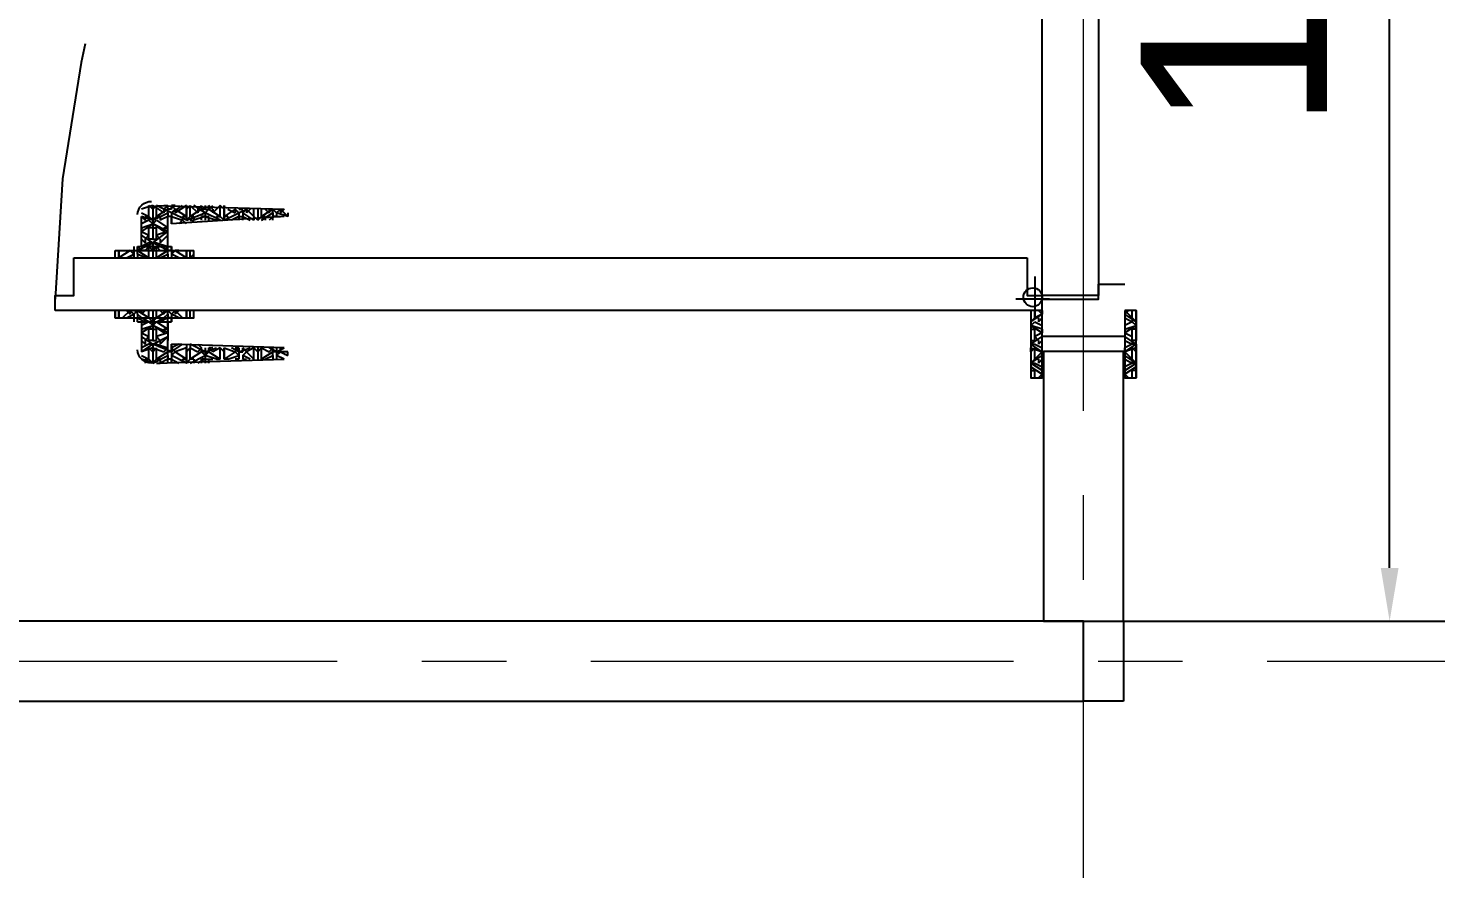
# Model space of a CAD drawing. Header units: centimetres. Extents: x -120 to 1933, y -1067 to 822.
# Drawn here: x 181.7 to 287.5, y 240.4 to 303.5 of the extents above; entities that cross this region are included whole.
import ezdxf

# ---------------------------------------------------------------- set-up
doc = ezdxf.new("R2010")
doc.units = ezdxf.units.CM
doc.linetypes.add('CENTER', pattern=[50.8, 31.75, -6.35, 6.35, -6.35])
doc.layers.add('AKS', color=4, linetype='CENTER', lineweight=13)
for name, color, linetype in [('IC_DUVAR_60', 30, 'Continuous'), ('KOSE_PROFIL_60', 8, 'Continuous'), ('OZEL_PANEL_OLCU_CM', 3, 'Continuous')]:
    doc.layers.add(name, color=color, linetype=linetype)
doc.styles.get("Standard").update_dxf_attribs({"font": 'Arial.ttf'})
doc.dimstyles.new('ISO-25', dxfattribs={"dimtxt": 2.5, "dimasz": 2.5, "dimexe": 1.25, "dimexo": 0.625, "dimtad": 1, "dimtxsty": 'Standard', "dimcen": 2.5, "dimadec": 0, "dimazin": 0, "dimtfac": 1, "dimtmove": 0, "dimatfit": 3, "dimfxl": 1, "dimarcsym": 0})

# ---------------------------------------------------------------- blocks, each defined once
blk = doc.blocks.new('BOM_I01_IC_DOLU_1255_H')
blk.add_lwpolyline([(0, 0), (125.5, 0), (125.5, 6), (0, 6)], close=True)
blk = doc.blocks.new('BOM_K01_IC_KAPI_ACIKLIK820')
at = {"color": 133, "linetype": 'Continuous', "lineweight": 25, "true_color": 0x6ec1dd}
for p, q in [((54328.39, 7919.03), (54328.39, 7993.18)), ((54324.44, 7991.77), (54324.44, 7920.16)), ((54324.44, 7988.67), (54323.88, 7988.67)), ((54323.88, 7988.67), (54323.88, 7982.75)), ((54324.44, 7988.67), (54323.88, 7988.67)), ((54323.88, 7988.39), (54324.44, 7988.39)), ((54324.44, 7988.39), (54323.88, 7988.39)), ((54323.88, 7987.54), (54324.44, 7988.39)), ((54324.44, 7988.67), (54324.44, 7988.67)), ((54324.44, 7988.67), (54324.44, 7988.67)), ((54324.44, 7988.39), (54324.44, 7988.39)), ((54328.95, 7988.67), (54328.39, 7988.67)), ((54328.39, 7988.39), (54328.95, 7988.39)), ((54328.95, 7988.39), (54328.39, 7988.39)), ((54328.39, 7987.54), (54328.95, 7988.11)), ((54323.6, 7987.26), (54323.88, 7987.26)), ((54323.88, 7986.7), (54323.6, 7986.98)), ((54323.88, 7986.98), (54323.6, 7986.98)), ((54323.6, 7986.98), (54323.6, 7986.98)), ((54323.6, 7986.98), (54323.6, 7984.44)), ((54323.88, 7987.82), (54323.88, 7987.54)), ((54324.16, 7987.26), (54323.88, 7987.54)), ((54323.88, 7987.54), (54323.88, 7987.54)), ((54323.88, 7987.26), (54323.88, 7987.26)), ((54323.88, 7987.26), (54324.44, 7987.26)), ((54323.88, 7987.26), (54323.88, 7986.98)), ((54323.88, 7987.26), (54323.88, 7987.26)), ((54323.88, 7987.26), (54323.88, 7986.98)), ((54323.88, 7987.26), (54323.88, 7987.26)), ((54324.16, 7986.98), (54323.88, 7986.98)), ((54323.88, 7986.98), (54324.44, 7986.13)), ((54323.88, 7986.98), (54323.88, 7986.98)), ((54324.44, 7987.82), (54324.16, 7987.26)), ((54324.16, 7987.26), (54324.44, 7987.26)), ((54324.44, 7986.41), (54324.16, 7986.98)), ((54324.16, 7986.98), (54324.44, 7986.98)), ((54324.44, 7987.26), (54324.44, 7987.54)), ((54324.44, 7987.26), (54324.44, 7987.26)), ((54324.44, 7987.26), (54324.44, 7987.26)), ((54324.44, 7986.98), (54324.44, 7986.98)), ((54324.44, 7986.98), (54324.44, 7986.98)), ((54324.44, 7986.98), (54324.44, 7986.98)), ((54328.39, 7987.82), (54328.67, 7987.54)), ((54328.67, 7987.26), (54328.39, 7987.54)), ((54328.67, 7987.26), (54328.39, 7987.54)), ((54328.39, 7987.54), (54328.67, 7987.54)), ((54328.39, 7987.26), (54328.39, 7987.26)), ((54328.39, 7987.26), (54328.39, 7987.26)), ((54328.39, 7987.26), (54328.39, 7986.98)), ((54328.67, 7986.98), (54328.39, 7986.98)), ((54328.39, 7986.98), (54328.95, 7986.13)), ((54328.67, 7987.26), (54328.95, 7987.26)), ((54328.67, 7987.26), (54328.95, 7987.26)), ((54328.95, 7986.7), (54328.67, 7986.98)), ((54328.67, 7986.98), (54328.95, 7986.98)), ((54328.95, 7987.26), (54329.24, 7987.26)), ((54328.95, 7987.26), (54328.95, 7987.26)), ((54328.95, 7987.26), (54328.95, 7986.98)), ((54328.95, 7987.26), (54328.95, 7987.26)), ((54328.95, 7986.98), (54328.95, 7986.98)), ((54329.24, 7986.98), (54328.95, 7986.98)), ((54328.95, 7986.98), (54329.24, 7986.41)), ((54328.95, 7986.98), (54328.95, 7986.98)), ((54329.24, 7986.98), (54329.24, 7984.44)), ((54320.5, 7985.85), (54320.78, 7986.7)), ((54320.78, 7985.85), (54320.5, 7986.13)), ((54321.34, 7986.13), (54320.5, 7986.13)), ((54320.5, 7985.85), (54320.5, 7985.85)), ((54320.5, 7985.85), (54320.5, 7985.85)), ((54320.78, 7985.85), (54320.5, 7985.57)), ((54320.5, 7985.85), (54321.06, 7985)), ((54321.06, 7986.7), (54321.34, 7986.13)), ((54321.62, 7985.85), (54321.06, 7984.72)), ((54321.62, 7985.85), (54321.34, 7986.7)), ((54321.34, 7986.7), (54321.62, 7986.41)), ((54323.6, 7986.7), (54321.34, 7986.7)), ((54321.34, 7986.41), (54321.34, 7986.13)), ((54321.34, 7986.41), (54321.62, 7986.41)), ((54321.62, 7985.85), (54321.34, 7986.13)), ((54321.62, 7985.85), (54321.34, 7985.57)), ((54321.62, 7986.13), (54321.9, 7986.7)), ((54321.9, 7985.85), (54321.62, 7986.13)), ((54321.9, 7985.85), (54321.62, 7985.57)), ((54322.19, 7986.7), (54321.9, 7985.85)), ((54321.9, 7985.85), (54322.47, 7986.7)), ((54322.47, 7984.72), (54321.9, 7985.85)), ((54321.9, 7985.85), (54321.9, 7985.85)), ((54321.9, 7985.85), (54321.9, 7985.85)), ((54321.9, 7985.85), (54322.47, 7985)), ((54322.19, 7986.7), (54322.19, 7986.7)), ((54322.19, 7986.7), (54322.47, 7986.7)), ((54322.19, 7985.85), (54322.19, 7986.13)), ((54323.03, 7986.13), (54322.19, 7986.13)), ((54322.19, 7985.85), (54322.19, 7985.57)), ((54322.47, 7986.7), (54322.75, 7986.13)), ((54323.03, 7986.41), (54322.75, 7986.13)), ((54323.03, 7986.7), (54323.31, 7986.41)), ((54323.03, 7986.41), (54323.31, 7986.41)), ((54323.03, 7985.85), (54323.03, 7986.13)), ((54323.03, 7985.85), (54323.03, 7985.57)), ((54323.31, 7986.13), (54323.6, 7986.7)), ((54323.31, 7985.85), (54323.31, 7986.13)), ((54323.31, 7985.85), (54323.6, 7985.85)), ((54323.31, 7985.85), (54323.6, 7985.85)), ((54323.31, 7985.85), (54323.31, 7985.57)), ((54323.31, 7985.85), (54323.6, 7985.85)), ((54323.88, 7985.85), (54323.6, 7986.13)), ((54323.88, 7986.13), (54323.6, 7986.13)), ((54323.6, 7985.85), (54323.88, 7985.85)), ((54323.88, 7985.85), (54323.6, 7985.57)), ((54323.6, 7985.85), (54323.6, 7985.57)), ((54323.88, 7986.7), (54323.88, 7986.7)), ((54323.88, 7986.41), (54323.88, 7986.7)), ((54324.44, 7986.13), (54323.88, 7986.13)), ((54323.88, 7985.85), (54324.44, 7985.85)), ((54324.44, 7986.13), (54324.44, 7986.13)), ((54328.39, 7986.7), (54328.67, 7986.7)), ((54328.39, 7986.41), (54328.67, 7986.7)), ((54328.95, 7986.13), (54328.39, 7986.13)), ((54328.39, 7985.85), (54328.95, 7985.85)), ((54328.95, 7986.41), (54328.95, 7986.13)), ((54328.95, 7986.41), (54329.24, 7986.41)), ((54329.24, 7985.85), (54328.95, 7986.13)), ((54328.95, 7986.13), (54328.95, 7986.13)), ((54328.95, 7986.13), (54328.95, 7986.13)), ((54328.95, 7985.85), (54329.24, 7985.85)), ((54329.24, 7985.85), (54328.95, 7985.57)), ((54329.24, 7986.13), (54329.52, 7986.7)), ((54329.24, 7986.7), (54331.49, 7986.7)), ((54329.24, 7986.41), (54329.24, 7986.41)), ((54329.52, 7985.85), (54329.24, 7986.13)), ((54329.24, 7985.85), (54330.65, 7985.85)), ((54329.24, 7985.85), (54329.24, 7985.57)), ((54329.24, 7985.85), (54329.24, 7985.85)), ((54329.52, 7985.85), (54329.24, 7985.57)), ((54329.8, 7986.7), (54329.52, 7985.85)), ((54329.52, 7985.85), (54330.08, 7986.7)), ((54330.08, 7984.72), (54329.52, 7985.85)), ((54329.52, 7985.85), (54329.52, 7985.85)), ((54329.52, 7985.85), (54329.52, 7985.85)), ((54329.52, 7985.85), (54330.08, 7985)), ((54329.8, 7986.7), (54329.8, 7986.7)), ((54329.8, 7986.7), (54330.08, 7986.7)), ((54329.8, 7985.85), (54329.8, 7986.13)), ((54330.65, 7986.13), (54329.8, 7986.13)), ((54329.8, 7985.85), (54329.8, 7985.57)), ((54330.08, 7986.7), (54330.36, 7986.13)), ((54330.65, 7986.41), (54330.36, 7986.13)), ((54330.65, 7986.7), (54330.93, 7986.41)), ((54330.65, 7986.41), (54330.93, 7986.41)), ((54330.65, 7985.85), (54330.65, 7986.13)), ((54330.65, 7985.85), (54330.65, 7985.57)), ((54330.93, 7986.13), (54331.21, 7986.7)), ((54330.93, 7985.85), (54330.93, 7986.13)), ((54330.93, 7985.85), (54332.34, 7985.85)), ((54330.93, 7985.85), (54331.21, 7985.85)), ((54330.93, 7985.85), (54330.93, 7985.57)), ((54330.93, 7985.85), (54331.21, 7985.85)), ((54331.21, 7985.85), (54331.49, 7986.7)), ((54331.49, 7985.85), (54331.21, 7986.13)), ((54332.05, 7986.13), (54331.21, 7986.13)), ((54331.49, 7985.85), (54331.21, 7985.57)), ((54331.21, 7985.85), (54331.49, 7985)), ((54331.49, 7986.7), (54331.49, 7986.7)), ((54331.49, 7986.7), (54331.49, 7986.7)), ((54331.77, 7986.7), (54332.05, 7986.13)), ((54332.34, 7985.85), (54331.77, 7984.72)), ((54332.34, 7985.85), (54332.05, 7986.7)), ((54332.05, 7986.41), (54332.05, 7986.13)), ((54332.05, 7986.41), (54332.34, 7986.41)), ((54332.34, 7985.85), (54332.05, 7986.13)), ((54332.34, 7985.85), (54332.05, 7985.57)), ((54321.34, 7985.57), (54320.5, 7985.57)), ((54320.5, 7985.57), (54320.78, 7975.98)), ((54320.78, 7985), (54320.5, 7984.72)), ((54320.5, 7985), (54320.5, 7984.72)), ((54320.78, 7984.72), (54320.5, 7984.72)), ((54320.78, 7984.72), (54321.34, 7985.57)), ((54320.78, 7985), (54321.06, 7985)), ((54320.78, 7984.44), (54320.78, 7984.72)), ((54321.06, 7984.72), (54320.78, 7984.72)), ((54321.06, 7984.72), (54321.34, 7984.72)), ((54321.34, 7985.29), (54321.34, 7985.57)), ((54321.34, 7985.29), (54321.62, 7985.29)), ((54321.34, 7984.72), (54321.62, 7985.29)), ((54321.34, 7984.44), (54321.34, 7984.72)), ((54322.19, 7984.72), (54321.34, 7984.72)), ((54321.62, 7985.57), (54322.19, 7984.72)), ((54323.6, 7984.72), (54321.9, 7984.72)), ((54323.03, 7985.57), (54322.19, 7985.57)), ((54322.19, 7985), (54322.19, 7984.72)), ((54322.19, 7985), (54322.47, 7985)), ((54322.19, 7984.72), (54322.19, 7984.72)), ((54322.47, 7984.72), (54322.75, 7985.57)), ((54322.47, 7984.72), (54322.47, 7984.72)), ((54323.03, 7985.29), (54322.75, 7985.57)), ((54322.75, 7984.72), (54323.31, 7985.29)), ((54322.75, 7984.72), (54322.75, 7984.72)), ((54323.6, 7984.72), (54322.75, 7984.72)), ((54323.03, 7985.29), (54323.31, 7985.29)), ((54323.31, 7985.57), (54323.6, 7984.72)), ((54323.88, 7985.57), (54323.6, 7985.57)), ((54323.6, 7985.57), (54323.88, 7985.29)), ((54323.88, 7985), (54323.6, 7984.72)), ((54323.88, 7984.72), (54323.6, 7984.72)), ((54323.6, 7984.72), (54323.6, 7984.72)), ((54324.44, 7985.57), (54323.88, 7985.57)), ((54323.88, 7984.72), (54324.44, 7985.57)), ((54323.88, 7985.29), (54323.88, 7985)), ((54323.88, 7985), (54323.88, 7985)), ((54323.88, 7984.44), (54323.88, 7984.72)), ((54323.88, 7984.44), (54323.88, 7984.72)), ((54324.16, 7984.72), (54323.88, 7984.72)), ((54324.44, 7985.29), (54324.16, 7984.72)), ((54324.16, 7984.72), (54324.44, 7984.72)), ((54324.44, 7985.57), (54324.44, 7985.57)), ((54324.44, 7984.72), (54324.44, 7984.72)), ((54324.44, 7984.72), (54324.44, 7984.72)), ((54324.44, 7984.72), (54324.44, 7984.72)), ((54328.95, 7985.57), (54328.39, 7985.57)), ((54328.39, 7984.72), (54328.95, 7985.57)), ((54328.39, 7985.29), (54328.67, 7985)), ((54328.39, 7985), (54328.67, 7985)), ((54328.39, 7984.44), (54328.39, 7984.72)), ((54328.67, 7984.72), (54328.39, 7984.72)), ((54328.95, 7985), (54328.67, 7984.72)), ((54328.67, 7984.72), (54328.95, 7984.72)), ((54329.24, 7985.57), (54328.95, 7985)), ((54328.95, 7985.29), (54328.95, 7985.57)), ((54328.95, 7985.57), (54328.95, 7985.57)), ((54328.95, 7985.57), (54328.95, 7985.57)), ((54328.95, 7985.29), (54329.24, 7985.29)), ((54328.95, 7984.72), (54329.24, 7985.29)), ((54328.95, 7984.72), (54328.95, 7984.72)), ((54328.95, 7984.44), (54328.95, 7984.72)), ((54329.24, 7984.72), (54328.95, 7984.72)), ((54329.24, 7985.57), (54329.8, 7984.72)), ((54329.24, 7985.29), (54329.24, 7985.29)), ((54329.24, 7985.29), (54329.24, 7985.29)), ((54329.8, 7984.72), (54329.24, 7984.72)), ((54329.24, 7984.72), (54330.65, 7984.72)), ((54330.65, 7985.57), (54329.8, 7985.57)), ((54329.8, 7985), (54329.8, 7984.72)), ((54329.8, 7985), (54330.08, 7985)), ((54329.8, 7984.72), (54329.8, 7984.72)), ((54330.08, 7984.72), (54330.36, 7985.57)), ((54330.08, 7984.72), (54330.08, 7984.72)), ((54330.65, 7985.29), (54330.36, 7985.57)), ((54330.36, 7984.72), (54330.93, 7985.29)), ((54330.36, 7984.72), (54330.36, 7984.72)), ((54331.49, 7984.72), (54330.36, 7984.72)), ((54330.65, 7985.29), (54330.93, 7985.29)), ((54330.93, 7985.57), (54331.21, 7984.72)), ((54332.05, 7985.57), (54331.21, 7985.57)), ((54331.49, 7985), (54331.21, 7984.72)), ((54331.49, 7984.72), (54332.05, 7985.57)), ((54331.49, 7985), (54331.49, 7985)), ((54331.49, 7984.44), (54331.49, 7984.72)), ((54331.77, 7984.72), (54331.49, 7984.72)), ((54331.77, 7984.72), (54332.05, 7984.72)), ((54332.05, 7985.29), (54332.05, 7985.57)), ((54332.34, 7985.57), (54332.05, 7975.98)), ((54332.05, 7985.29), (54332.34, 7985.29)), ((54332.05, 7984.72), (54332.34, 7985.29)), ((54332.05, 7984.44), (54332.05, 7984.72)), ((54332.34, 7984.72), (54332.05, 7984.72)), ((54332.34, 7985.57), (54332.34, 7985.57)), ((54332.34, 7985.57), (54332.34, 7985.29)), ((54320.5, 7984.44), (54320.78, 7984.44)), ((54321.06, 7984.44), (54320.5, 7983.6)), ((54320.78, 7984.16), (54320.5, 7984.44)), ((54320.78, 7984.44), (54320.5, 7984.44)), ((54320.5, 7984.16), (54320.5, 7984.44)), ((54320.5, 7983.31), (54321.06, 7984.16)), ((54320.78, 7984.44), (54320.78, 7984.44)), ((54321.06, 7984.44), (54320.78, 7984.16)), ((54320.78, 7984.16), (54321.06, 7984.16)), ((54320.78, 7984.16), (54321.34, 7983.31)), ((54321.06, 7984.44), (54321.9, 7984.44)), ((54321.06, 7984.44), (54321.34, 7984.44)), ((54321.34, 7984.44), (54321.34, 7984.44)), ((54321.9, 7984.44), (54321.34, 7984.44)), ((54321.34, 7984.44), (54321.62, 7983.6)), ((54321.34, 7975.98), (54321.9, 7984.44)), ((54321.62, 7983.6), (54321.9, 7983.88)), ((54321.9, 7984.44), (54321.9, 7984.44)), ((54323.6, 7984.44), (54323.88, 7984.44)), ((54323.88, 7984.44), (54323.6, 7984.44)), ((54323.88, 7984.44), (54324.44, 7984.44)), ((54323.88, 7984.44), (54323.88, 7984.44)), ((54323.88, 7984.44), (54323.88, 7984.16)), ((54323.88, 7984.44), (54323.88, 7984.44)), ((54324.16, 7984.44), (54323.88, 7984.16)), ((54323.88, 7984.44), (54323.88, 7984.44)), ((54323.88, 7984.16), (54323.88, 7984.16)), ((54323.88, 7983.88), (54323.88, 7984.16)), ((54323.88, 7984.16), (54324.44, 7983.31)), ((54323.88, 7984.16), (54323.88, 7984.16)), ((54324.44, 7983.88), (54324.16, 7984.44)), ((54324.16, 7984.44), (54324.44, 7984.44)), ((54324.44, 7984.44), (54324.44, 7984.44)), ((54324.44, 7984.44), (54324.44, 7984.44)), ((54324.44, 7984.44), (54324.44, 7984.44)), ((54328.39, 7984.44), (54328.39, 7984.44)), ((54328.67, 7984.44), (54328.39, 7984.16)), ((54328.39, 7984.44), (54328.39, 7984.44)), ((54328.67, 7984.44), (54328.39, 7984.16)), ((54328.39, 7984.16), (54328.67, 7984.16)), ((54328.39, 7983.88), (54328.67, 7984.16)), ((54328.39, 7984.16), (54328.95, 7983.6)), ((54328.67, 7984.44), (54328.95, 7984.44)), ((54328.67, 7984.44), (54328.95, 7984.44)), ((54328.95, 7984.44), (54329.24, 7984.44)), ((54328.95, 7984.44), (54328.95, 7984.44)), ((54328.95, 7984.44), (54328.95, 7984.44)), ((54329.24, 7984.44), (54328.95, 7984.44)), ((54328.95, 7984.44), (54328.95, 7984.16)), ((54328.95, 7984.44), (54328.95, 7984.44)), ((54328.95, 7984.16), (54328.95, 7984.16)), ((54330.65, 7984.44), (54330.65, 7984.44)), ((54331.49, 7984.44), (54330.93, 7983.6)), ((54331.49, 7984.44), (54330.93, 7984.44)), ((54330.93, 7983.88), (54331.21, 7984.44)), ((54331.21, 7975.98), (54330.93, 7984.44)), ((54331.49, 7984.16), (54331.21, 7984.44)), ((54331.21, 7983.31), (54331.49, 7984.16)), ((54331.49, 7984.44), (54331.49, 7984.44)), ((54331.77, 7984.44), (54331.49, 7984.16)), ((54331.49, 7984.16), (54331.49, 7984.16)), ((54331.49, 7984.16), (54332.05, 7983.31)), ((54332.34, 7983.31), (54331.77, 7984.44)), ((54331.77, 7984.44), (54332.05, 7984.44)), ((54332.05, 7984.44), (54332.05, 7984.44)), ((54332.34, 7984.44), (54332.05, 7984.44)), ((54332.05, 7984.44), (54332.34, 7983.88)), ((54320.5, 7983.31), (54321.62, 7983.31)), ((54320.5, 7983.31), (54320.5, 7983.31)), ((54320.78, 7983.31), (54320.5, 7983.31)), ((54320.78, 7983.31), (54320.5, 7983.03)), ((54321.34, 7983.31), (54320.5, 7983.31)), ((54320.5, 7983.03), (54320.5, 7983.03)), ((54321.34, 7983.03), (54320.5, 7983.03)), ((54320.5, 7983.03), (54321.06, 7982.47)), ((54320.78, 7982.19), (54321.34, 7983.03)), ((54321.34, 7983.6), (54321.34, 7983.31)), ((54321.34, 7983.6), (54321.62, 7983.6)), ((54321.62, 7983.31), (54321.34, 7983.31)), ((54321.62, 7983.31), (54321.34, 7983.03)), ((54321.34, 7982.75), (54321.34, 7983.03)), ((54321.34, 7982.75), (54321.62, 7982.75)), ((54321.34, 7981.9), (54321.62, 7982.75)), ((54321.9, 7983.31), (54321.62, 7983.6)), ((54321.62, 7983.03), (54321.62, 7982.75)), ((54321.62, 7982.75), (54321.62, 7982.75)), ((54323.88, 7983.31), (54324.44, 7983.31)), ((54324.44, 7983.31), (54323.88, 7983.31)), ((54324.44, 7983.03), (54323.88, 7983.03)), ((54324.44, 7982.75), (54323.88, 7982.75)), ((54324.16, 7982.75), (54324.44, 7983.03)), ((54324.44, 7983.31), (54324.44, 7983.31)), ((54324.44, 7983.03), (54324.44, 7983.03)), ((54328.39, 7983.31), (54328.95, 7983.31)), ((54328.95, 7983.31), (54328.39, 7983.31)), ((54328.95, 7983.03), (54328.39, 7983.03)), ((54328.95, 7982.75), (54328.95, 7982.75)), ((54330.93, 7983.31), (54332.34, 7983.31)), ((54330.93, 7983.31), (54331.21, 7983.31)), ((54331.49, 7981.9), (54330.93, 7983.03)), ((54330.93, 7983.03), (54331.21, 7983.03)), ((54331.49, 7983.31), (54331.21, 7983.31)), ((54331.49, 7983.31), (54331.21, 7983.03)), ((54332.05, 7983.31), (54331.21, 7983.31)), ((54332.05, 7983.03), (54331.21, 7983.03)), ((54331.21, 7983.03), (54331.49, 7982.47)), ((54331.49, 7982.19), (54332.05, 7983.03)), ((54332.34, 7983.03), (54331.77, 7981.9)), ((54332.05, 7983.6), (54332.05, 7983.31)), ((54332.05, 7983.6), (54332.34, 7983.6)), ((54332.34, 7983.31), (54332.05, 7983.31)), ((54332.34, 7983.31), (54332.05, 7983.03)), ((54332.05, 7982.75), (54332.05, 7983.03)), ((54332.05, 7982.75), (54332.34, 7982.75)), ((54320.78, 7982.47), (54320.5, 7982.19)), ((54320.78, 7982.19), (54320.5, 7982.19)), ((54320.5, 7982.19), (54320.5, 7982.19)), ((54320.5, 7981.9), (54320.78, 7981.9)), ((54320.78, 7981.34), (54320.5, 7981.62)), ((54320.78, 7981.62), (54320.5, 7981.62)), ((54320.5, 7981.62), (54320.5, 7981.62)), ((54320.78, 7982.47), (54321.06, 7982.47)), ((54320.78, 7981.9), (54320.78, 7982.19)), ((54321.06, 7981.9), (54320.78, 7982.19)), ((54320.78, 7981.9), (54320.78, 7981.62)), ((54321.06, 7981.9), (54320.78, 7981.62)), ((54320.78, 7981.62), (54321.34, 7980.78)), ((54321.06, 7981.9), (54321.62, 7981.9)), ((54321.06, 7981.9), (54321.34, 7981.9)), ((54321.06, 7981.9), (54321.34, 7981.9)), ((54321.34, 7981.9), (54321.34, 7982.19)), ((54321.62, 7982.19), (54321.34, 7982.19)), ((54321.34, 7981.9), (54321.34, 7981.62)), ((54321.34, 7981.9), (54321.62, 7981.06)), ((54321.62, 7981.62), (54321.34, 7981.62)), ((54330.93, 7982.47), (54331.21, 7982.19)), ((54331.49, 7982.47), (54331.21, 7982.19)), ((54331.49, 7982.19), (54331.21, 7982.19)), ((54331.49, 7981.9), (54331.21, 7981.06)), ((54331.49, 7981.34), (54331.21, 7981.62)), ((54331.49, 7981.62), (54331.21, 7981.62)), ((54331.21, 7981.34), (54331.21, 7981.62)), ((54331.49, 7982.47), (54331.49, 7982.47)), ((54331.49, 7981.9), (54331.49, 7982.19)), ((54331.77, 7981.9), (54331.49, 7982.19)), ((54331.49, 7981.9), (54331.49, 7981.62)), ((54331.77, 7981.9), (54331.49, 7981.62)), ((54331.49, 7981.62), (54332.05, 7980.78)), ((54332.05, 7981.06), (54331.77, 7981.9)), ((54331.77, 7981.9), (54332.05, 7981.9)), ((54331.77, 7981.9), (54332.05, 7981.9)), ((54332.05, 7981.9), (54332.34, 7982.47)), ((54332.05, 7981.9), (54332.05, 7982.19)), ((54332.34, 7982.19), (54332.05, 7982.19)), ((54332.05, 7981.9), (54332.05, 7981.62)), ((54332.05, 7981.9), (54332.05, 7981.34)), ((54332.34, 7981.62), (54332.05, 7981.62)), ((54320.5, 7980.78), (54321.06, 7981.34)), ((54320.78, 7980.49), (54320.5, 7980.78)), ((54321.34, 7980.78), (54320.5, 7980.78)), ((54320.5, 7980.49), (54321.62, 7980.49)), ((54320.78, 7980.49), (54320.5, 7980.49)), ((54321.34, 7980.49), (54320.5, 7980.49)), ((54320.78, 7981.34), (54321.06, 7981.34)), ((54320.78, 7979.65), (54321.34, 7980.49)), ((54321.34, 7981.06), (54321.34, 7980.78)), ((54321.34, 7981.06), (54321.62, 7981.06)), ((54321.62, 7980.49), (54321.34, 7980.78)), ((54321.62, 7980.49), (54321.34, 7980.49)), ((54321.34, 7980.21), (54321.34, 7980.49)), ((54321.62, 7980.78), (54321.62, 7981.06)), ((54321.62, 7980.78), (54321.62, 7980.78)), ((54331.21, 7980.78), (54331.49, 7981.34)), ((54331.21, 7980.78), (54331.21, 7980.78)), ((54331.49, 7980.49), (54331.21, 7980.78)), ((54332.05, 7980.78), (54331.21, 7980.78)), ((54331.21, 7980.49), (54332.05, 7980.49)), ((54331.21, 7980.49), (54331.21, 7980.49)), ((54331.49, 7980.49), (54331.21, 7980.49)), ((54332.05, 7980.49), (54331.21, 7980.49)), ((54331.21, 7980.49), (54331.49, 7979.65)), ((54331.49, 7981.34), (54331.49, 7981.34)), ((54331.49, 7979.65), (54332.05, 7980.49)), ((54332.05, 7981.06), (54332.05, 7980.78)), ((54332.05, 7981.06), (54332.05, 7981.06)), ((54332.05, 7980.78), (54332.05, 7980.78)), ((54332.05, 7980.49), (54332.05, 7980.49)), ((54332.05, 7980.21), (54332.05, 7980.49)), ((54320.78, 7980.21), (54321.06, 7979.65)), ((54321.06, 7979.37), (54320.78, 7979.65)), ((54321.06, 7979.37), (54320.78, 7979.65)), ((54320.78, 7979.65), (54320.78, 7979.65)), ((54320.78, 7979.65), (54321.06, 7979.65)), ((54321.34, 7980.21), (54321.62, 7980.21)), ((54321.34, 7979.37), (54321.62, 7979.93)), ((54331.49, 7979.37), (54331.21, 7979.93)), ((54331.49, 7979.65), (54331.21, 7979.37)), ((54331.21, 7979.65), (54331.21, 7979.37)), ((54331.77, 7979.37), (54331.49, 7979.65)), ((54331.49, 7979.65), (54331.49, 7979.65)), ((54332.05, 7980.21), (54331.77, 7979.37)), ((54332.05, 7980.21), (54332.05, 7980.21)), ((54332.05, 7979.37), (54332.05, 7979.65)), ((54320.78, 7979.37), (54320.78, 7979.37)), ((54320.78, 7979.37), (54320.78, 7979.37)), ((54320.78, 7979.37), (54320.78, 7979.08)), ((54320.78, 7979.37), (54320.78, 7979.37)), ((54321.06, 7979.08), (54320.78, 7978.8)), ((54320.78, 7979.08), (54320.78, 7979.08)), ((54320.78, 7978.8), (54321.06, 7978.8)), ((54320.78, 7978.52), (54321.06, 7978.8)), ((54320.78, 7978.8), (54321.34, 7978.24)), ((54321.06, 7979.37), (54321.62, 7979.37)), ((54321.06, 7979.37), (54321.34, 7979.37)), ((54321.62, 7978.24), (54321.06, 7979.08)), ((54321.06, 7979.08), (54321.34, 7979.08)), ((54321.34, 7979.37), (54321.34, 7979.37)), ((54321.34, 7979.37), (54321.34, 7979.08)), ((54321.62, 7979.37), (54321.34, 7979.37)), ((54321.62, 7979.08), (54321.34, 7979.08)), ((54321.34, 7979.08), (54321.62, 7978.52)), ((54331.49, 7979.37), (54331.21, 7978.52)), ((54331.49, 7979.37), (54331.21, 7979.37)), ((54331.49, 7978.8), (54331.21, 7979.08)), ((54331.49, 7979.08), (54331.21, 7979.08)), ((54331.21, 7979.08), (54331.21, 7979.08)), ((54331.21, 7978.24), (54331.49, 7978.8)), ((54331.49, 7979.37), (54331.49, 7979.37)), ((54331.49, 7979.37), (54331.49, 7979.08)), ((54331.77, 7979.08), (54331.49, 7978.8)), ((54331.49, 7978.8), (54331.49, 7978.8)), ((54331.49, 7978.8), (54332.05, 7978.24)), ((54331.77, 7979.37), (54332.05, 7979.37)), ((54332.05, 7978.52), (54331.77, 7979.08)), ((54331.77, 7979.08), (54332.05, 7979.08)), ((54332.05, 7979.37), (54332.05, 7979.37)), ((54332.05, 7979.37), (54332.05, 7979.37)), ((54332.05, 7979.08), (54332.05, 7979.08)), ((54332.05, 7979.08), (54332.05, 7979.08)), ((54332.05, 7979.08), (54332.05, 7978.8)), ((54321.34, 7978.24), (54320.78, 7978.24)), ((54320.78, 7977.96), (54321.62, 7977.96)), ((54321.34, 7977.67), (54320.78, 7977.67)), ((54320.78, 7976.83), (54321.34, 7977.67)), ((54320.78, 7977.39), (54321.06, 7977.11)), ((54321.62, 7977.67), (54321.06, 7976.83)), ((54321.62, 7977.96), (54321.34, 7978.24)), ((54321.34, 7978.24), (54321.34, 7978.24)), ((54321.34, 7978.24), (54321.62, 7978.24)), ((54321.62, 7977.96), (54321.34, 7977.67)), ((54321.34, 7977.39), (54321.34, 7977.67)), ((54321.34, 7977.39), (54321.62, 7977.39)), ((54331.49, 7977.96), (54331.21, 7978.24)), ((54332.05, 7978.24), (54331.21, 7978.24)), ((54331.21, 7977.96), (54332.05, 7977.96)), ((54331.49, 7977.96), (54331.21, 7977.67)), ((54332.05, 7977.67), (54331.21, 7977.67)), ((54331.21, 7977.67), (54331.49, 7977.11)), ((54331.49, 7976.83), (54332.05, 7977.67)), ((54332.05, 7977.39), (54331.77, 7976.83)), ((54332.05, 7978.24), (54332.05, 7978.24)), ((54332.05, 7977.67), (54332.05, 7977.67)), ((54320.78, 7977.11), (54321.06, 7977.11)), ((54321.06, 7976.83), (54320.78, 7976.83)), ((54320.78, 7976.55), (54320.78, 7976.55)), ((54321.06, 7976.55), (54320.78, 7976.26)), ((54320.78, 7976.55), (54320.78, 7976.55)), ((54320.78, 7976.55), (54320.78, 7976.55)), ((54321.06, 7976.55), (54320.78, 7976.26)), ((54320.78, 7976.26), (54321.06, 7976.26)), ((54320.78, 7975.98), (54321.06, 7976.26)), ((54320.78, 7976.26), (54321.34, 7975.7)), ((54321.06, 7976.83), (54321.34, 7976.83)), ((54321.06, 7976.55), (54321.34, 7976.55)), ((54321.06, 7976.55), (54321.34, 7976.55)), ((54321.34, 7976.83), (54321.62, 7977.11)), ((54321.34, 7976.55), (54321.34, 7976.83)), ((54321.62, 7976.83), (54321.34, 7976.83)), ((54321.34, 7976.55), (54321.34, 7976.26)), ((54321.34, 7976.55), (54321.34, 7976.26)), ((54321.34, 7976.26), (54321.34, 7976.26)), ((54331.49, 7976.55), (54331.21, 7977.11)), ((54331.49, 7977.11), (54331.21, 7976.83)), ((54331.49, 7976.83), (54331.21, 7976.83)), ((54331.49, 7976.55), (54331.21, 7975.98)), ((54331.49, 7976.26), (54331.21, 7976.26)), ((54331.49, 7976.26), (54331.21, 7976.26)), ((54331.49, 7977.11), (54331.49, 7977.11)), ((54331.49, 7976.55), (54331.49, 7976.83)), ((54331.77, 7976.83), (54331.49, 7976.83)), ((54331.49, 7976.55), (54331.49, 7976.26)), ((54331.77, 7976.55), (54331.49, 7976.26)), ((54331.49, 7976.26), (54331.49, 7976.26)), ((54331.49, 7975.7), (54331.49, 7976.26)), ((54331.49, 7976.26), (54331.77, 7975.7)), ((54331.77, 7976.83), (54332.05, 7976.83)), ((54332.05, 7975.98), (54331.77, 7976.55)), ((54331.77, 7976.55), (54332.05, 7976.55)), ((54332.05, 7976.83), (54332.05, 7976.83)), ((54332.05, 7976.55), (54332.05, 7976.55)), ((54321.06, 7975.98), (54321.06, 7975.98)), ((54321.06, 7975.7), (54321.34, 7975.7)), ((54321.34, 7975.98), (54321.34, 7975.98)), ((54331.49, 7975.98), (54331.49, 7975.98)), ((54331.77, 7975.7), (54331.49, 7975.7)), ((54331.77, 7975.98), (54331.77, 7975.98)), ((54327.54, 7918.47), (54327.54, 7921)), ((54325.85, 7919.59), (54328.95, 7919.59)), ((54328.95, 7919.59), (54328.39, 7919.59)), ((54328.39, 7919.31), (54328.67, 7919.03)), ((54329.24, 7919.88), (54328.67, 7919.03)), ((54328.67, 7919.03), (54328.95, 7919.59)), ((54329.24, 7919.88), (54328.95, 7919.59)), ((54328.95, 7919.31), (54328.95, 7919.59)), ((54328.95, 7919.31), (54329.24, 7919.31)), ((54328.95, 7919.03), (54329.24, 7919.31)), ((54329.24, 7919.88), (54329.24, 7919.88)), ((54329.24, 7919.88), (54329.24, 7919.88)), ((54329.52, 7919.88), (54329.24, 7919.59)), ((54329.24, 7919.59), (54329.52, 7919.03)), ((54329.8, 7919.03), (54329.52, 7919.88)), ((54329.52, 7919.88), (54329.52, 7919.88)), ((54329.52, 7919.88), (54330.08, 7919.03)), ((54329.8, 7919.88), (54329.8, 7919.88)), ((54329.8, 7919.88), (54329.8, 7919.59)), ((54330.65, 7919.59), (54329.8, 7919.59)), ((54330.08, 7919.03), (54330.36, 7919.59)), ((54330.93, 7919.88), (54330.36, 7919.03)), ((54330.65, 7919.31), (54330.36, 7919.59)), ((54330.65, 7919.88), (54330.65, 7919.88)), ((54330.65, 7919.88), (54330.65, 7919.59)), ((54330.65, 7919.31), (54330.93, 7919.31)), ((54330.65, 7919.03), (54330.93, 7919.31)), ((54331.49, 7919.03), (54330.93, 7919.88)), ((54330.93, 7919.88), (54330.93, 7919.59)), ((54330.93, 7919.88), (54331.21, 7919.88)), ((54330.93, 7919.59), (54331.21, 7919.03)), ((54331.49, 7919.88), (54331.21, 7919.88)), ((54331.49, 7919.88), (54331.21, 7919.59)), ((54331.21, 7919.88), (54331.49, 7919.03)), ((54332.05, 7919.59), (54331.21, 7919.59)), ((54331.49, 7919.03), (54332.05, 7919.59)), ((54332.34, 7919.88), (54331.77, 7919.03)), ((54332.34, 7919.88), (54332.05, 7919.59)), ((54332.05, 7919.31), (54332.05, 7919.59)), ((54332.05, 7919.31), (54332.34, 7919.31)), ((54332.05, 7919.03), (54332.34, 7919.31)), ((54332.9, 7919.03), (54332.34, 7919.88)), ((54332.34, 7919.88), (54332.34, 7919.88)), ((54332.34, 7919.88), (54332.34, 7919.59)), ((54332.34, 7919.88), (54332.62, 7919.88)), ((54332.34, 7919.59), (54332.62, 7919.03)), ((54332.62, 7919.88), (54333.18, 7919.03)), ((54332.9, 7919.88), (54332.9, 7919.88)), ((54332.9, 7919.88), (54332.9, 7919.59)), ((54333.46, 7919.59), (54332.9, 7919.59)), ((54333.18, 7919.03), (54333.46, 7919.31)), ((54327.54, 7919.03), (54253.39, 7919.03)), ((54327.26, 7914.8), (54327.26, 7919.03)), ((54328.39, 7919.03), (54328.67, 7919.03)), ((54329.8, 7919.03), (54329.8, 7919.03)), ((54329.8, 7919.03), (54330.08, 7919.03)), ((54330.36, 7912.83), (54330.36, 7919.03)), ((54331.49, 7919.03), (54331.21, 7919.03)), ((54331.49, 7919.03), (54331.49, 7919.03)), ((54332.9, 7919.03), (54332.9, 7919.03)), ((54332.9, 7919.03), (54333.18, 7919.03)), ((54333.46, 7919.03), (54333.46, 7919.03)), ((54253.39, 7914.8), (54327.26, 7914.8)), ((54326.42, 7914.8), (54326.42, 7912.83)), ((54328.39, 7912.83), (54328.67, 7912.83)), ((54328.39, 7912.55), (54328.67, 7912.83)), ((54328.39, 7912.83), (54328.95, 7912.26)), ((54329.24, 7911.98), (54328.67, 7912.83)), ((54328.95, 7912.83), (54329.24, 7912.26)), ((54329.24, 7912.26), (54329.52, 7912.83)), ((54329.8, 7912.83), (54329.52, 7911.98)), ((54329.52, 7911.98), (54330.08, 7912.83)), ((54329.8, 7912.83), (54329.8, 7912.83)), ((54329.8, 7912.83), (54330.08, 7912.83)), ((54330.08, 7912.83), (54330.36, 7912.26)), ((54330.93, 7911.98), (54330.36, 7912.83)), ((54330.65, 7912.83), (54330.93, 7912.26)), ((54331.49, 7912.83), (54330.93, 7911.98)), ((54330.93, 7912.26), (54331.21, 7912.83)), ((54331.49, 7912.83), (54331.21, 7912.83)), ((54331.21, 7911.98), (54331.49, 7912.83)), ((54331.49, 7912.83), (54331.49, 7912.83)), ((54331.49, 7912.83), (54332.05, 7912.26)), ((54332.34, 7911.98), (54331.77, 7912.83)), ((54332.05, 7912.83), (54332.34, 7912.26)), ((54332.34, 7912.26), (54332.62, 7912.83)), ((54332.62, 7911.98), (54333.18, 7912.83)), ((54332.9, 7912.83), (54332.9, 7912.83)), ((54332.9, 7912.83), (54333.18, 7912.83)), ((54333.18, 7912.83), (54333.46, 7912.55)), ((54333.46, 7912.83), (54333.46, 7912.83)), ((54328.95, 7912.26), (54328.39, 7912.26)), ((54329.24, 7911.98), (54328.95, 7912.26)), ((54328.95, 7912.26), (54328.95, 7912.26)), ((54328.95, 7912.26), (54329.24, 7912.26)), ((54329.52, 7911.98), (54329.24, 7912.26)), ((54329.24, 7911.98), (54329.24, 7911.98)), ((54329.24, 7911.98), (54329.24, 7911.98)), ((54329.52, 7911.98), (54329.52, 7911.98)), ((54329.8, 7911.98), (54329.8, 7912.26)), ((54330.65, 7912.26), (54329.8, 7912.26)), ((54329.8, 7911.98), (54329.8, 7911.98)), ((54330.65, 7912.26), (54330.36, 7912.26)), ((54330.65, 7911.98), (54330.65, 7912.26)), ((54330.65, 7912.26), (54330.93, 7912.26)), ((54330.65, 7911.98), (54330.65, 7911.98)), ((54330.93, 7911.98), (54330.93, 7912.26)), ((54330.93, 7911.98), (54331.21, 7911.98)), ((54331.49, 7911.98), (54331.21, 7912.26)), ((54332.05, 7912.26), (54331.21, 7912.26)), ((54331.49, 7911.98), (54331.49, 7911.98)), ((54332.05, 7912.26), (54332.05, 7912.26)), ((54332.05, 7912.26), (54332.34, 7912.26)), ((54332.34, 7911.98), (54332.34, 7912.26)), ((54332.34, 7911.98), (54332.62, 7911.98)), ((54332.9, 7911.98), (54332.9, 7912.26)), ((54333.46, 7912.26), (54332.9, 7912.26)), ((54332.9, 7911.98), (54332.9, 7911.98))]:
    blk.add_line(p, q, dxfattribs=at)
at = {"color": 7, "linetype": 'Continuous', "lineweight": 25}
blk.add_lwpolyline([(54308.37, 7990.93), (54309.78, 7991.21), (54318.52, 7992.62), (54327.54, 7993.18)], dxfattribs=at)
at = {"color": 133, "linetype": 'Continuous', "lineweight": 25, "true_color": 0x6ec1dd}
for points in [[(54328.39, 7993.18), (54327.26, 7993.18), (54327.26, 7991.77), (54324.44, 7991.77)], [(54328.39, 7988.67), (54328.95, 7988.67), (54328.95, 7982.75), (54328.39, 7982.75)], [(54323.88, 7986.98), (54323.6, 7986.41), (54323.31, 7985.85), (54322.47, 7984.72)], [(54328.95, 7987.82), (54328.67, 7987.26), (54328.39, 7986.98)], [(54320.5, 7985.85), (54321.62, 7985.85), (54323.03, 7985.85)], [(54323.88, 7984.72), (54323.6, 7985.29), (54323.31, 7985.85), (54322.75, 7986.7)], [(54323.6, 7985.85), (54323.6, 7986.13), (54323.88, 7986.41)], [(54329.24, 7985.85), (54329.24, 7986.13), (54328.95, 7986.7)], [(54331.49, 7984.44), (54330.93, 7985.85), (54330.36, 7986.7)], [(54331.49, 7986.7), (54330.93, 7985.85), (54330.36, 7984.72)], [(54321.62, 7983.31), (54321.06, 7984.44), (54320.5, 7985.57)], [(54328.95, 7983.88), (54328.67, 7984.44), (54328.39, 7984.72)], [(54330.93, 7984.44), (54331.49, 7984.44), (54332.34, 7984.44)], [(54321.62, 7983.31), (54321.06, 7981.9), (54320.5, 7981.34)], [(54321.62, 7980.78), (54321.06, 7981.9), (54320.5, 7982.75)], [(54331.21, 7981.9), (54331.49, 7981.9), (54332.34, 7981.9)], [(54321.62, 7980.49), (54321.06, 7979.37), (54320.78, 7978.8)], [(54331.21, 7979.37), (54331.49, 7979.37), (54332.05, 7979.37)], [(54321.34, 7975.7), (54321.06, 7976.55), (54320.78, 7976.83)], [(54331.21, 7976.55), (54331.49, 7976.55), (54332.05, 7976.55)], [(54324.44, 7920.16), (54327.26, 7920.16), (54327.26, 7919.03)], [(54328.39, 7919.03), (54328.39, 7919.88), (54333.46, 7919.88), (54333.46, 7919.03), (54327.54, 7919.03)], [(54328.39, 7919.88), (54329.24, 7919.88), (54330.65, 7919.88)], [(54330.93, 7919.88), (54332.34, 7919.88), (54333.46, 7919.88)], [(54327.54, 7919.03), (54327.54, 7914.8), (54326.42, 7914.8)], [(54332.9, 7912.83), (54332.34, 7911.98), (54332.05, 7912.26)], [(54328.39, 7911.98), (54329.24, 7911.98), (54330.65, 7911.98)], [(54330.93, 7911.98), (54332.34, 7911.98), (54333.46, 7911.98)]]:
    blk.add_lwpolyline(points, dxfattribs=at)
blk.add_lwpolyline([(54328.39, 7912.83), (54333.46, 7912.83), (54333.46, 7911.98), (54328.39, 7911.98)], close=True, dxfattribs=at)
for points in [[(54321.2, 7986.98), (54320.93, 7986.98), (54320.67, 7986.87), (54320.49, 7986.67)], [(54332.06, 7986.67), (54331.88, 7986.87), (54331.62, 7986.98), (54331.35, 7986.98)], [(54320.49, 7986.67), (54320.3, 7986.48), (54320.2, 7986.22), (54320.21, 7985.95)], [(54332.34, 7985.95), (54332.35, 7986.22), (54332.25, 7986.48), (54332.06, 7986.67)], [(54327.4, 7920.44), (54327.01, 7920.44), (54326.7, 7920.12), (54326.7, 7919.74)], [(54328.11, 7919.74), (54328.11, 7920.12), (54327.79, 7920.44), (54327.4, 7920.44)], [(54326.7, 7919.74), (54326.7, 7919.35), (54327.01, 7919.03), (54327.4, 7919.03)], [(54327.4, 7919.03), (54327.79, 7919.03), (54328.11, 7919.35), (54328.11, 7919.74)]]:
    blk.add_open_spline(points, degree=3, dxfattribs=at)
blk = doc.blocks.new('BOM_I04_IC_K082_1225_V')
blk.add_lwpolyline([(0, 0), (6, 0), (6, 20.25), (0, 20.25)], close=True)
at = {"xscale": -1, "rotation": 90.00000000000004}
blk.add_blockref('BOM_K01_IC_KAPI_ACIKLIK820', (7918.93, 54351.72), dxfattribs=at)
blk = doc.blocks.new('BOM_B01_IC_KOSE_30x60')
at = {"color": 1, "linetype": 'ByBlock'}
blk.add_lwpolyline([(3, 0), (0, 0), (0, 6), (3, 6)], close=True, dxfattribs=at)
blk = doc.blocks.new('*D98')
at = {"layer": 'Defpoints', "color": 0, "transparency": 16777216}
for p in [(258, 381.5), (284, 381.5), (258, 259)]:
    blk.add_point(p, dxfattribs=at)
at = {"layer": 'OZEL_PANEL_OLCU_CM', "color": 0, "lineweight": -2, "transparency": 16777216}
for p, q in [((261, 381.5), (289, 381.5)), ((284, 263), (284, 377.5)), ((261, 259), (289, 259))]:
    blk.add_line(p, q, dxfattribs=at)
at = {"layer": 'OZEL_PANEL_OLCU_CM', "color": 0, "transparency": 16777216}
for points in [[(283.33, 377.5), (284.67, 377.5), (284, 381.5)], [(283.33, 263), (284.67, 263), (284, 259)]]:
    blk.add_solid(points, dxfattribs=at)
at = {"layer": 'OZEL_PANEL_OLCU_CM', "color": 0, "transparency": 16777216, "insert": (273.59, 320.25), "char_height": 14, "attachment_point": 5, "rotation": 90}
blk.add_mtext('122,5', dxfattribs=at)

msp = doc.modelspace()

# ---------------------------------------------------------------- linework, layer by layer
at = {"layer": 'AKS'}
for p, q in [((261, -30), (261, 675)), ((-30, 256), (800, 256))]:
    msp.add_line(p, q, dxfattribs=at)

# ---------------------------------------------------------------- block references
at = {"layer": 'IC_DUVAR_60'}
for name, p in [('BOM_I04_IC_K082_1225_V', (258, 259)), ('BOM_I01_IC_DOLU_1255_H', (135.5, 253))]:
    msp.add_blockref(name, p, dxfattribs=at)
at = {"layer": 'KOSE_PROFIL_60'}
msp.add_blockref('BOM_B01_IC_KOSE_30x60', (261, 253), dxfattribs=at)

# ---------------------------------------------------------------- dimensions: what is measured, and where the dimension line sits
at = {"layer": 'OZEL_PANEL_OLCU_CM'}
dim = msp.add_linear_dim(base=(284, 381.5), p1=(258, 259), p2=(258, 381.5), angle=90, dimstyle='ISO-25', override={"dimtxt": 14, "dimasz": 4, "dimexe": 5, "dimexo": 3, "dimgap": 2, "dimtix": 1, "dimatfit": 1}, dxfattribs=at)
dim.commit()
dim.dimension.update_dxf_attribs({"geometry": '*D98', "text_midpoint": (273.5866, 320.25)})

doc.saveas('drawing.dxf')
